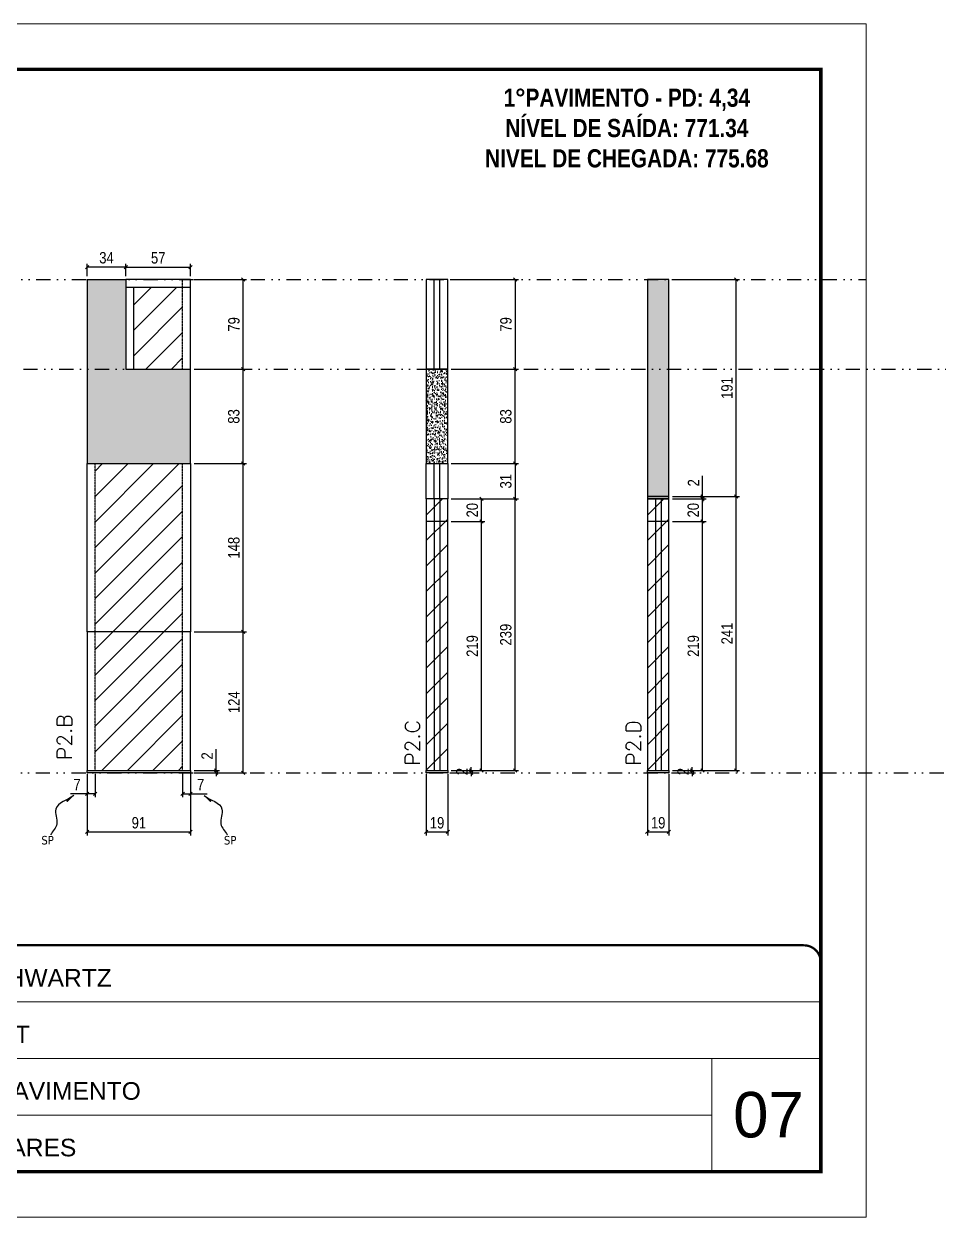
# Model space of a CAD drawing. Extents: x 13770 to 23315, y 867 to 16997.
# Drawn here: x 18313 to 19119, y 14650 to 15700 of the extents above; entities that cross this region are included whole.
import ezdxf

# ---------------------------------------------------------------- set-up
doc = ezdxf.new("R2010")
doc.units = 0
for name, pattern in [('CONTINUO', [0]), ('DASHED', [0.75, 0.5, -0.25]), ('DIVIDE2', [0.625, 0.25, -0.125, 0, -0.125, 0, -0.125]), ('HIDDEN', [0.375, 0.25, -0.125])]:
    doc.linetypes.add(name, pattern=pattern)
for name, color, linetype, lineweight in [('CARIMBO', 255, 'Continuous', 9), ('Folhas', 255, 'Continuous', 9), ('Hachura', 251, 'Continuous', 9), ('SARRAFO DE PRESSAO', 251, 'DASHED', 9), ('Texto Seção', 7, 'Continuous', 15)]:
    doc.layers.add(name, color=color, linetype=linetype, lineweight=lineweight)
for name, color, linetype in [('COTA', 241, 'Continuous'), ('NOMENCLATURA', 7, 'Continuous'), ('Nível', 160, 'Continuous'), ('Painéis', 200, 'Continuous'), ('SARR_2.2x7', 40, 'Continuous'), ('Sarrafo de Pressão', 42, 'HIDDEN'), ('texto', 7, 'Continuous')]:
    doc.layers.add(name, color=color, linetype=linetype)
doc.styles.add('ARIAL', font='arial.ttf')
doc.styles.add('COTA TECNICA', font='techl___.ttf', dxfattribs={"height": 10})
doc.styles.add('COTA TECNICA-50', font='techl___.ttf', dxfattribs={"height": 10})
doc.styles.add('REGUA-120', font='ROMANS.shx', dxfattribs={"height": 15})
doc.styles.add('ROMANC', font='techb___.ttf', dxfattribs={"height": 2.5})
doc.styles.get("Standard").update_dxf_attribs({"font": 'arial.ttf'})
doc.styles.add('Tecnologia', font='')
doc.styles.get('Tecnologia').set_extended_font_data('Forgotten Futurist')
doc.dimstyles.new('COTA PAINEL-50', dxfattribs={"dimtxt": 10, "dimasz": 3, "dimexe": 3, "dimexo": 3, "dimgap": 3, "dimtad": 1, "dimdec": 1, "dimzin": 12, "dimdsep": 46, "dimtxsty": 'COTA TECNICA-50', "dimblk1": 'OBLIQUE', "dimblk2": 'OBLIQUE', "dimsah": 1, "dimcen": 0.9, "dimclrd": 4, "dimclre": 4, "dimclrt": 240, "dimadec": 1, "dimazin": 3, "dimtfac": 1, "dimtdec": 1, "dimtmove": 0, "dimatfit": 3, "dimfxl": 1, "dimtolj": 1, "dimtzin": 12, "dimarcsym": 0})
doc.dimstyles.new('PAINEL', dxfattribs={"dimtxt": 10, "dimasz": 3, "dimexe": 3, "dimexo": 3, "dimgap": 3, "dimtad": 1, "dimdec": 1, "dimzin": 12, "dimdsep": 46, "dimtxsty": 'COTA TECNICA', "dimblk1": 'OBLIQUE', "dimblk2": 'OBLIQUE', "dimsah": 1, "dimcen": 0.9, "dimclrd": 4, "dimclre": 4, "dimclrt": 240, "dimadec": 1, "dimazin": 3, "dimtfac": 1, "dimtdec": 1, "dimtmove": 0, "dimatfit": 3, "dimfxl": 1, "dimtolj": 1, "dimtzin": 12, "dimarcsym": 0})
doc.dimstyles.get("Standard").update_dxf_attribs({"dimtxt": 0.18, "dimasz": 0.18, "dimexe": 0.18, "dimexo": 0.0625, "dimgap": 0.09, "dimtad": 0, "dimtih": 1, "dimtoh": 1, "dimdec": 4, "dimzin": 0, "dimdsep": 46, "dimtxsty": 'Standard', "dimcen": 0.09, "dimadec": 0, "dimazin": 0, "dimtfac": 1, "dimtdec": 4, "dimtofl": 0, "dimtmove": 0, "dimatfit": 3, "dimfxl": 1, "dimtolj": 1, "dimtzin": 0, "dimarcsym": 0})

# ---------------------------------------------------------------- blocks, each defined once
blk = doc.blocks.new('9999999999')
at = {"color": 30, "linetype": 'CONTINUO'}
for p, q in [((98564.6, 34230.2), (98564.6, 34429.4)), ((98564.6, 34379.6), (99584, 34379.6)), ((98564.6, 34329.8), (99488, 34329.8)), ((99584, 34329.8), (99488, 34329.8)), ((99488, 34329.8), (99488, 34230.2)), ((98564.6, 34280), (99488, 34280))]:
    blk.add_line(p, q, dxfattribs=at)
at = {"color": 30, "linetype": 'CONTINUO', "const_width": 2}
blk.add_lwpolyline([(99584, 34230.2), (99584, 34414.4, 0.414214), (99569, 34429.4), (98229, 34429.4, 0.414214), (98214, 34414.4), (98214, 34245.2, 0.414214), (98229, 34230.2), (99584, 34230.2)], format="xyb", dxfattribs=at)
at = {"layer": 'Folhas'}
blk.add_lwpolyline([(98139, 34190.2), (99624, 34190.2), (99624, 35240.2), (98139, 35240.2)], close=True, dxfattribs=at)
at = {"layer": 'Folhas', "color": 30, "const_width": 3}
blk.add_lwpolyline([(98214, 34230.2), (99584, 34230.2), (99584, 35200.2), (98214, 35200.2)], close=True, dxfattribs=at)
at = {"color": 7, "linetype": 'Continuous', "ltscale": 5, "style": 'ARIAL'}
for s, height, p in [('SCHWARTZ', 15.48, (98837.7, 34393.1)), ('GWT', 15.48, (98837.7, 34343.3)), ('1°PAVIMENTO', 15.483, (98837.7, 34293.5)), ('NOVA SISTEMAS CONSTRUTIVOS', 11.059, (98263.2, 34267.2)), ('PILARES', 15.48, (98837.7, 34243.7))]:
    blk.add_text(s, height=height, dxfattribs=at).set_placement(p)
at = {"layer": 'Folhas', "color": 7, "style": 'Tecnologia', "width": 1.5}
for s, p in [('CLIENTE:', (98573.7, 34397.2)), ('OBRA:', (98573.7, 34347.3)), ('PAVIMENTO:', (98573.7, 34297.5)), ('PROJETO:', (98573.7, 34247.7))]:
    blk.add_text(s, height=14, dxfattribs=at).set_placement(p)
blk = doc.blocks.new('_Oblique')
at = {"color": 0, "linetype": 'ByBlock', "lineweight": -2}
blk.add_line((-0.5, -0.5), (0.5, 0.5), dxfattribs=at)
blk = doc.blocks.new('*D89')
at = {"layer": 'COTA', "color": 4, "lineweight": -2, "transparency": 16777216}
for p, q in [((18369.1, 15040), (18369.1, 14985.9)), ((18460.1, 15040), (18460.1, 14985.9)), ((18369.1, 14988.9), (18460.1, 14988.9))]:
    blk.add_line(p, q, dxfattribs=at)
at = {"layer": 'Defpoints', "color": 0, "transparency": 16777216}
for p in [(18369.1, 15043), (18460.1, 15043), (18460.1, 14988.9)]:
    blk.add_point(p, dxfattribs=at)
at = {"layer": 'COTA', "color": 4, "lineweight": -2, "transparency": 16777216, "xscale": 3, "yscale": 3, "zscale": 3, "rotation": 180}
blk.add_blockref('_Oblique', (18369.1, 14988.9), dxfattribs=at)
at = {"layer": 'COTA', "color": 4, "lineweight": -2, "transparency": 16777216, "xscale": 3, "yscale": 3, "zscale": 3}
blk.add_blockref('_Oblique', (18460.1, 14988.9), dxfattribs=at)
at = {"layer": 'COTA', "color": 240, "transparency": 16777216, "insert": (18414.6, 14996.9), "char_height": 10, "attachment_point": 5, "style": 'COTA TECNICA'}
blk.add_mtext('\\A1;91', dxfattribs=at)
blk = doc.blocks.new('*D90')
at = {"layer": 'COTA', "color": 4, "lineweight": -2, "transparency": 16777216}
for p, q in [((18463.1, 15165), (18509.3, 15165)), ((18506.3, 15041), (18506.3, 15165)), ((18463.1, 15041), (18509.3, 15041))]:
    blk.add_line(p, q, dxfattribs=at)
at = {"layer": 'Defpoints', "color": 0, "transparency": 16777216}
for p in [(18460.1, 15165), (18506.3, 15165), (18460.1, 15041)]:
    blk.add_point(p, dxfattribs=at)
at = {"layer": 'COTA', "color": 4, "lineweight": -2, "transparency": 16777216, "xscale": 3, "yscale": 3, "zscale": 3}
for p, rotation in [((18506.3, 15165), 90), ((18506.3, 15041), 270)]:
    blk.add_blockref('_Oblique', p, dxfattribs=dict(at, rotation=rotation))
at = {"layer": 'COTA', "color": 240, "transparency": 16777216, "insert": (18498.2, 15103), "char_height": 10, "attachment_point": 5, "rotation": 90, "style": 'COTA TECNICA-50'}
blk.add_mtext('\\A1;124', dxfattribs=at)
blk = doc.blocks.new('*D91')
at = {"layer": 'COTA', "color": 4, "lineweight": -2, "transparency": 16777216}
for p, q in [((18482.6, 15043), (18482.6, 15061.8)), ((18463.1, 15043), (18485.6, 15043)), ((18463.1, 15041), (18485.6, 15041)), ((18482.6, 15041), (18482.6, 15043)), ((18482.6, 15041), (18482.6, 15038))]:
    blk.add_line(p, q, dxfattribs=at)
at = {"layer": 'Defpoints', "color": 0, "transparency": 16777216}
for p in [(18460.1, 15043), (18460.1, 15041), (18482.6, 15041)]:
    blk.add_point(p, dxfattribs=at)
at = {"layer": 'COTA', "color": 4, "lineweight": -2, "transparency": 16777216, "xscale": 3, "yscale": 3, "zscale": 3}
for p, rotation in [((18482.6, 15043), 270), ((18482.6, 15041), 90)]:
    blk.add_blockref('_Oblique', p, dxfattribs=dict(at, rotation=rotation))
at = {"layer": 'COTA', "color": 240, "transparency": 16777216, "insert": (18474.6, 15055.8), "char_height": 10, "attachment_point": 5, "rotation": 90, "style": 'COTA TECNICA-50'}
blk.add_mtext('\\A1;2', dxfattribs=at)
blk = doc.blocks.new('*D94')
at = {"layer": 'COTA', "color": 4, "linetype": 'ByBlock', "lineweight": -2, "transparency": 16777216}
for p, q in [((18463.1, 15313), (18509.3, 15313)), ((18506.3, 15165), (18506.3, 15313)), ((18463.1, 15165), (18509.3, 15165))]:
    blk.add_line(p, q, dxfattribs=at)
at = {"layer": 'Defpoints', "color": 0, "linetype": 'ByBlock', "transparency": 16777216}
for p in [(18460.1, 15313), (18506.3, 15313), (18460.1, 15165)]:
    blk.add_point(p, dxfattribs=at)
at = {"layer": 'COTA', "color": 4, "linetype": 'ByBlock', "lineweight": -2, "transparency": 16777216, "xscale": 3, "yscale": 3, "zscale": 3}
for p, rotation in [((18506.3, 15313), 90), ((18506.3, 15165), 270)]:
    blk.add_blockref('_Oblique', p, dxfattribs=dict(at, rotation=rotation))
at = {"layer": 'COTA', "color": 240, "linetype": 'ByBlock', "transparency": 16777216, "insert": (18498.2, 15239), "char_height": 10, "attachment_point": 5, "rotation": 90, "style": 'COTA TECNICA'}
blk.add_mtext('\\A1;148', dxfattribs=at)
blk = doc.blocks.new('*D92')
at = {"layer": 'COTA', "color": 4, "lineweight": -2, "transparency": 16777216}
for p, q in [((18369.1, 15038), (18369.1, 15019.5)), ((18376.1, 15040), (18376.1, 15019.5)), ((18369.1, 15022.5), (18354.3, 15022.5)), ((18376.1, 15022.5), (18369.1, 15022.5))]:
    blk.add_line(p, q, dxfattribs=at)
at = {"layer": 'Defpoints', "color": 0, "transparency": 16777216}
for p in [(18369.1, 15041), (18376.1, 15043), (18369.1, 15022.5)]:
    blk.add_point(p, dxfattribs=at)
at = {"layer": 'COTA', "color": 4, "lineweight": -2, "transparency": 16777216, "xscale": 3, "yscale": 3, "zscale": 3, "rotation": 180}
blk.add_blockref('_Oblique', (18369.1, 15022.5), dxfattribs=at)
at = {"layer": 'COTA', "color": 4, "lineweight": -2, "transparency": 16777216, "xscale": 3, "yscale": 3, "zscale": 3}
blk.add_blockref('_Oblique', (18376.1, 15022.5), dxfattribs=at)
at = {"layer": 'COTA', "color": 240, "transparency": 16777216, "insert": (18360.2, 15030.6), "char_height": 10, "attachment_point": 5, "style": 'COTA TECNICA-50'}
blk.add_mtext('\\A1;7', dxfattribs=at)
blk = doc.blocks.new('*D93')
at = {"layer": 'COTA', "color": 4, "lineweight": -2, "transparency": 16777216}
for p, q in [((18453.1, 15040), (18453.1, 15019.5)), ((18460.1, 15038), (18460.1, 15019.5)), ((18453.1, 15022.5), (18460.1, 15022.5)), ((18460.1, 15022.5), (18474.8, 15022.5))]:
    blk.add_line(p, q, dxfattribs=at)
at = {"layer": 'Defpoints', "color": 0, "transparency": 16777216}
for p in [(18453.1, 15043), (18460.1, 15041), (18460.1, 15022.5)]:
    blk.add_point(p, dxfattribs=at)
at = {"layer": 'COTA', "color": 4, "lineweight": -2, "transparency": 16777216, "xscale": 3, "yscale": 3, "zscale": 3, "rotation": 180}
blk.add_blockref('_Oblique', (18453.1, 15022.5), dxfattribs=at)
at = {"layer": 'COTA', "color": 4, "lineweight": -2, "transparency": 16777216, "xscale": 3, "yscale": 3, "zscale": 3}
blk.add_blockref('_Oblique', (18460.1, 15022.5), dxfattribs=at)
at = {"layer": 'COTA', "color": 240, "transparency": 16777216, "insert": (18468.9, 15030.6), "char_height": 10, "attachment_point": 5, "style": 'COTA TECNICA-50'}
blk.add_mtext('\\A1;7', dxfattribs=at)
blk = doc.blocks.new('*D95')
at = {"layer": 'COTA', "color": 4, "lineweight": -2, "transparency": 16777216}
for p, q in [((18463.1, 15396), (18509.3, 15396)), ((18506.3, 15313), (18506.3, 15396)), ((18463.1, 15313), (18509.3, 15313))]:
    blk.add_line(p, q, dxfattribs=at)
at = {"layer": 'Defpoints', "color": 0, "transparency": 16777216}
for p in [(18460.1, 15396), (18506.3, 15396), (18460.1, 15313)]:
    blk.add_point(p, dxfattribs=at)
at = {"layer": 'COTA', "color": 4, "lineweight": -2, "transparency": 16777216, "xscale": 3, "yscale": 3, "zscale": 3}
for p, rotation in [((18506.3, 15396), 90), ((18506.3, 15313), 270)]:
    blk.add_blockref('_Oblique', p, dxfattribs=dict(at, rotation=rotation))
at = {"layer": 'COTA', "color": 240, "transparency": 16777216, "insert": (18498.1, 15354.5), "char_height": 10, "attachment_point": 5, "rotation": 90, "style": 'COTA TECNICA'}
blk.add_mtext('\\A1;83', dxfattribs=at)
blk = doc.blocks.new('*D96')
at = {"layer": 'COTA', "color": 4, "lineweight": -2, "transparency": 16777216}
for p, q in [((18463.1, 15475), (18509.3, 15475)), ((18506.3, 15396), (18506.3, 15475)), ((18463.1, 15396), (18509.3, 15396))]:
    blk.add_line(p, q, dxfattribs=at)
at = {"layer": 'Defpoints', "color": 0, "transparency": 16777216}
for p in [(18460.1, 15475), (18506.3, 15475), (18460.1, 15396)]:
    blk.add_point(p, dxfattribs=at)
at = {"layer": 'COTA', "color": 4, "lineweight": -2, "transparency": 16777216, "xscale": 3, "yscale": 3, "zscale": 3}
for p, rotation in [((18506.3, 15475), 90), ((18506.3, 15396), 270)]:
    blk.add_blockref('_Oblique', p, dxfattribs=dict(at, rotation=rotation))
at = {"layer": 'COTA', "color": 240, "transparency": 16777216, "insert": (18498.2, 15435.5), "char_height": 10, "attachment_point": 5, "rotation": 90, "style": 'COTA TECNICA'}
blk.add_mtext('\\A1;79', dxfattribs=at)
blk = doc.blocks.new('*D97')
at = {"layer": 'COTA', "color": 4, "lineweight": -2, "transparency": 16777216}
for p, q in [((18403.1, 15478), (18403.1, 15488.9)), ((18460.1, 15478), (18460.1, 15488.9)), ((18403.1, 15485.9), (18460.1, 15485.9))]:
    blk.add_line(p, q, dxfattribs=at)
at = {"layer": 'Defpoints', "color": 0, "transparency": 16777216}
for p in [(18460.1, 15485.9), (18403.1, 15475), (18460.1, 15475)]:
    blk.add_point(p, dxfattribs=at)
at = {"layer": 'COTA', "color": 4, "lineweight": -2, "transparency": 16777216, "xscale": 3, "yscale": 3, "zscale": 3, "rotation": 180}
blk.add_blockref('_Oblique', (18403.1, 15485.9), dxfattribs=at)
at = {"layer": 'COTA', "color": 4, "lineweight": -2, "transparency": 16777216, "xscale": 3, "yscale": 3, "zscale": 3}
blk.add_blockref('_Oblique', (18460.1, 15485.9), dxfattribs=at)
at = {"layer": 'COTA', "color": 240, "transparency": 16777216, "insert": (18431.6, 15494), "char_height": 10, "attachment_point": 5, "style": 'COTA TECNICA'}
blk.add_mtext('\\A1;57', dxfattribs=at)
blk = doc.blocks.new('*D98')
at = {"layer": 'COTA', "color": 4, "lineweight": -2, "transparency": 16777216}
for p, q in [((18369.1, 15478), (18369.1, 15488.9)), ((18403.1, 15478), (18403.1, 15488.9)), ((18403.1, 15485.9), (18369.1, 15485.9))]:
    blk.add_line(p, q, dxfattribs=at)
at = {"layer": 'Defpoints', "color": 0, "transparency": 16777216}
for p in [(18369.1, 15485.9), (18369.1, 15475), (18403.1, 15475)]:
    blk.add_point(p, dxfattribs=at)
at = {"layer": 'COTA', "color": 4, "lineweight": -2, "transparency": 16777216, "xscale": 3, "yscale": 3, "zscale": 3, "rotation": 180}
blk.add_blockref('_Oblique', (18369.1, 15485.9), dxfattribs=at)
at = {"layer": 'COTA', "color": 4, "lineweight": -2, "transparency": 16777216, "xscale": 3, "yscale": 3, "zscale": 3}
blk.add_blockref('_Oblique', (18403.1, 15485.9), dxfattribs=at)
at = {"layer": 'COTA', "color": 240, "transparency": 16777216, "insert": (18386.1, 15494.1), "char_height": 10, "attachment_point": 5, "style": 'COTA TECNICA'}
blk.add_mtext('\\A1;34', dxfattribs=at)
blk = doc.blocks.new('*D99')
at = {"layer": 'COTA', "color": 4, "lineweight": -2, "transparency": 16777216}
for p, q in [((18667.4, 15040), (18667.4, 14985.9)), ((18686.4, 15040), (18686.4, 14985.9)), ((18667.4, 14988.9), (18686.4, 14988.9))]:
    blk.add_line(p, q, dxfattribs=at)
at = {"layer": 'Defpoints', "color": 0, "transparency": 16777216}
for p in [(18667.4, 15043), (18686.4, 15043), (18686.4, 14988.9)]:
    blk.add_point(p, dxfattribs=at)
at = {"layer": 'COTA', "color": 4, "lineweight": -2, "transparency": 16777216, "xscale": 3, "yscale": 3, "zscale": 3, "rotation": 180}
blk.add_blockref('_Oblique', (18667.4, 14988.9), dxfattribs=at)
at = {"layer": 'COTA', "color": 4, "lineweight": -2, "transparency": 16777216, "xscale": 3, "yscale": 3, "zscale": 3}
blk.add_blockref('_Oblique', (18686.4, 14988.9), dxfattribs=at)
at = {"layer": 'COTA', "color": 240, "transparency": 16777216, "insert": (18676.9, 14996.9), "char_height": 10, "attachment_point": 5, "style": 'COTA TECNICA'}
blk.add_mtext('\\A1;19', dxfattribs=at)
blk = doc.blocks.new('*D100')
at = {"layer": 'COTA', "color": 4, "lineweight": -2, "transparency": 16777216}
for p, q in [((18689.4, 15262), (18719, 15262)), ((18716, 15043), (18716, 15262)), ((18689.4, 15043), (18719, 15043))]:
    blk.add_line(p, q, dxfattribs=at)
at = {"layer": 'Defpoints', "color": 0, "transparency": 16777216}
for p in [(18686.4, 15262), (18716, 15262), (18686.4, 15043)]:
    blk.add_point(p, dxfattribs=at)
at = {"layer": 'COTA', "color": 4, "lineweight": -2, "transparency": 16777216, "xscale": 3, "yscale": 3, "zscale": 3}
for p, rotation in [((18716, 15262), 90), ((18716, 15043), 270)]:
    blk.add_blockref('_Oblique', p, dxfattribs=dict(at, rotation=rotation))
at = {"layer": 'COTA', "color": 240, "transparency": 16777216, "insert": (18707.9, 15152.5), "char_height": 10, "attachment_point": 5, "rotation": 90, "style": 'COTA TECNICA'}
blk.add_mtext('\\A1;219', dxfattribs=at)
blk = doc.blocks.new('*D101')
at = {"layer": 'COTA', "color": 4, "lineweight": -2, "transparency": 16777216}
for p, q in [((18689.4, 15282), (18719, 15282)), ((18716, 15262), (18716, 15282)), ((18689.4, 15262), (18719, 15262))]:
    blk.add_line(p, q, dxfattribs=at)
at = {"layer": 'Defpoints', "color": 0, "transparency": 16777216}
for p in [(18686.4, 15282), (18716, 15282), (18686.4, 15262)]:
    blk.add_point(p, dxfattribs=at)
at = {"layer": 'COTA', "color": 4, "lineweight": -2, "transparency": 16777216, "xscale": 3, "yscale": 3, "zscale": 3}
for p, rotation in [((18716, 15282), 90), ((18716, 15262), 270)]:
    blk.add_blockref('_Oblique', p, dxfattribs=dict(at, rotation=rotation))
at = {"layer": 'COTA', "color": 240, "transparency": 16777216, "insert": (18707.9, 15272), "char_height": 10, "attachment_point": 5, "rotation": 90, "style": 'COTA TECNICA'}
blk.add_mtext('\\A1;20', dxfattribs=at)
blk = doc.blocks.new('*D102')
at = {"layer": 'COTA', "color": 4, "lineweight": -2, "transparency": 16777216}
for p, q in [((18689.4, 15282), (18748.6, 15282)), ((18745.6, 15043), (18745.6, 15282)), ((18689.4, 15043), (18748.6, 15043))]:
    blk.add_line(p, q, dxfattribs=at)
at = {"layer": 'Defpoints', "color": 0, "transparency": 16777216}
for p in [(18686.4, 15282), (18745.6, 15282), (18686.4, 15043)]:
    blk.add_point(p, dxfattribs=at)
at = {"layer": 'COTA', "color": 4, "lineweight": -2, "transparency": 16777216, "xscale": 3, "yscale": 3, "zscale": 3}
for p, rotation in [((18745.6, 15282), 90), ((18745.6, 15043), 270)]:
    blk.add_blockref('_Oblique', p, dxfattribs=dict(at, rotation=rotation))
at = {"layer": 'COTA', "color": 240, "transparency": 16777216, "insert": (18737.4, 15162.5), "char_height": 10, "attachment_point": 5, "rotation": 90, "style": 'COTA TECNICA'}
blk.add_mtext('\\A1;239', dxfattribs=at)
blk = doc.blocks.new('*D103')
at = {"layer": 'COTA', "color": 4, "lineweight": -2, "transparency": 16777216}
for p, q in [((18689.4, 15043), (18709.8, 15043)), ((18689.4, 15041), (18709.8, 15041)), ((18706.8, 15043), (18706.8, 15046)), ((18706.8, 15041), (18706.8, 15043)), ((18706.8, 15041), (18706.8, 15038))]:
    blk.add_line(p, q, dxfattribs=at)
at = {"layer": 'Defpoints', "color": 0, "transparency": 16777216}
for p in [(18686.4, 15043), (18686.4, 15041), (18706.8, 15043)]:
    blk.add_point(p, dxfattribs=at)
at = {"layer": 'COTA', "color": 4, "lineweight": -2, "transparency": 16777216, "xscale": 3, "yscale": 3, "zscale": 3}
for p, rotation in [((18706.8, 15043), 270), ((18706.8, 15041), 90)]:
    blk.add_blockref('_Oblique', p, dxfattribs=dict(at, rotation=rotation))
at = {"layer": 'COTA', "color": 240, "transparency": 16777216, "insert": (18698.8, 15042), "char_height": 10, "attachment_point": 5, "rotation": 90, "style": 'COTA TECNICA-50'}
blk.add_mtext('\\A1;2', dxfattribs=at)
blk = doc.blocks.new('*D104')
at = {"layer": 'COTA', "color": 4, "lineweight": -2, "transparency": 16777216}
for p, q in [((18689.4, 15396), (18748.6, 15396)), ((18745.6, 15313), (18745.6, 15396)), ((18689.4, 15313), (18748.6, 15313))]:
    blk.add_line(p, q, dxfattribs=at)
at = {"layer": 'Defpoints', "color": 0, "transparency": 16777216}
for p in [(18686.4, 15396), (18745.6, 15396), (18686.4, 15313)]:
    blk.add_point(p, dxfattribs=at)
at = {"layer": 'COTA', "color": 4, "lineweight": -2, "transparency": 16777216, "xscale": 3, "yscale": 3, "zscale": 3}
for p, rotation in [((18745.6, 15396), 90), ((18745.6, 15313), 270)]:
    blk.add_blockref('_Oblique', p, dxfattribs=dict(at, rotation=rotation))
at = {"layer": 'COTA', "color": 240, "transparency": 16777216, "insert": (18737.4, 15354.5), "char_height": 10, "attachment_point": 5, "rotation": 90, "style": 'COTA TECNICA'}
blk.add_mtext('\\A1;83', dxfattribs=at)
blk = doc.blocks.new('*D105')
at = {"layer": 'COTA', "color": 4, "linetype": 'ByBlock', "lineweight": -2, "transparency": 16777216}
for p, q in [((18689.4, 15313), (18748.6, 15313)), ((18745.6, 15313), (18745.6, 15282)), ((18689.4, 15282), (18748.6, 15282))]:
    blk.add_line(p, q, dxfattribs=at)
at = {"layer": 'Defpoints', "color": 0, "linetype": 'ByBlock', "transparency": 16777216}
for p in [(18686.4, 15313), (18686.4, 15282), (18745.6, 15282)]:
    blk.add_point(p, dxfattribs=at)
at = {"layer": 'COTA', "color": 4, "linetype": 'ByBlock', "lineweight": -2, "transparency": 16777216, "xscale": 3, "yscale": 3, "zscale": 3}
for p, rotation in [((18745.6, 15313), 90), ((18745.6, 15282), 270)]:
    blk.add_blockref('_Oblique', p, dxfattribs=dict(at, rotation=rotation))
at = {"layer": 'COTA', "color": 240, "linetype": 'ByBlock', "transparency": 16777216, "insert": (18737.4, 15297.5), "char_height": 10, "attachment_point": 5, "rotation": 90, "style": 'COTA TECNICA'}
blk.add_mtext('\\A1;31', dxfattribs=at)
blk = doc.blocks.new('*D106')
at = {"layer": 'COTA', "color": 4, "lineweight": -2, "transparency": 16777216}
for p, q in [((18689.4, 15475), (18748.6, 15475)), ((18745.6, 15475), (18745.6, 15396)), ((18689.4, 15396), (18748.6, 15396))]:
    blk.add_line(p, q, dxfattribs=at)
at = {"layer": 'Defpoints', "color": 0, "transparency": 16777216}
for p in [(18686.4, 15475), (18686.4, 15396), (18745.6, 15396)]:
    blk.add_point(p, dxfattribs=at)
at = {"layer": 'COTA', "color": 4, "lineweight": -2, "transparency": 16777216, "xscale": 3, "yscale": 3, "zscale": 3}
for p, rotation in [((18745.6, 15475), 90), ((18745.6, 15396), 270)]:
    blk.add_blockref('_Oblique', p, dxfattribs=dict(at, rotation=rotation))
at = {"layer": 'COTA', "color": 240, "transparency": 16777216, "insert": (18737.5, 15435.5), "char_height": 10, "attachment_point": 5, "rotation": 90, "style": 'COTA TECNICA'}
blk.add_mtext('\\A1;79', dxfattribs=at)
blk = doc.blocks.new('*D107')
at = {"layer": 'COTA', "color": 4, "lineweight": -2, "transparency": 16777216}
for p, q in [((18861.9, 15040), (18861.9, 14985.9)), ((18880.9, 15040), (18880.9, 14985.9)), ((18861.9, 14988.9), (18880.9, 14988.9))]:
    blk.add_line(p, q, dxfattribs=at)
at = {"layer": 'Defpoints', "color": 0, "transparency": 16777216}
for p in [(18861.9, 15043), (18880.9, 15043), (18880.9, 14988.9)]:
    blk.add_point(p, dxfattribs=at)
at = {"layer": 'COTA', "color": 4, "lineweight": -2, "transparency": 16777216, "xscale": 3, "yscale": 3, "zscale": 3, "rotation": 180}
blk.add_blockref('_Oblique', (18861.9, 14988.9), dxfattribs=at)
at = {"layer": 'COTA', "color": 4, "lineweight": -2, "transparency": 16777216, "xscale": 3, "yscale": 3, "zscale": 3}
blk.add_blockref('_Oblique', (18880.9, 14988.9), dxfattribs=at)
at = {"layer": 'COTA', "color": 240, "transparency": 16777216, "insert": (18871.4, 14996.9), "char_height": 10, "attachment_point": 5, "style": 'COTA TECNICA'}
blk.add_mtext('\\A1;19', dxfattribs=at)
blk = doc.blocks.new('*D108')
at = {"layer": 'COTA', "color": 4, "lineweight": -2, "transparency": 16777216}
for p, q in [((18883.9, 15262), (18913.5, 15262)), ((18910.5, 15043), (18910.5, 15262)), ((18883.9, 15043), (18913.5, 15043))]:
    blk.add_line(p, q, dxfattribs=at)
at = {"layer": 'Defpoints', "color": 0, "transparency": 16777216}
for p in [(18880.9, 15262), (18910.5, 15262), (18880.9, 15043)]:
    blk.add_point(p, dxfattribs=at)
at = {"layer": 'COTA', "color": 4, "lineweight": -2, "transparency": 16777216, "xscale": 3, "yscale": 3, "zscale": 3}
for p, rotation in [((18910.5, 15262), 90), ((18910.5, 15043), 270)]:
    blk.add_blockref('_Oblique', p, dxfattribs=dict(at, rotation=rotation))
at = {"layer": 'COTA', "color": 240, "transparency": 16777216, "insert": (18902.4, 15152.5), "char_height": 10, "attachment_point": 5, "rotation": 90, "style": 'COTA TECNICA'}
blk.add_mtext('\\A1;219', dxfattribs=at)
blk = doc.blocks.new('*D109')
at = {"layer": 'COTA', "color": 4, "lineweight": -2, "transparency": 16777216}
for p, q in [((18883.9, 15282), (18913.5, 15282)), ((18910.5, 15262), (18910.5, 15282)), ((18883.9, 15262), (18913.5, 15262))]:
    blk.add_line(p, q, dxfattribs=at)
at = {"layer": 'Defpoints', "color": 0, "transparency": 16777216}
for p in [(18880.9, 15282), (18910.5, 15282), (18880.9, 15262)]:
    blk.add_point(p, dxfattribs=at)
at = {"layer": 'COTA', "color": 4, "lineweight": -2, "transparency": 16777216, "xscale": 3, "yscale": 3, "zscale": 3}
for p, rotation in [((18910.5, 15282), 90), ((18910.5, 15262), 270)]:
    blk.add_blockref('_Oblique', p, dxfattribs=dict(at, rotation=rotation))
at = {"layer": 'COTA', "color": 240, "transparency": 16777216, "insert": (18902.3, 15272), "char_height": 10, "attachment_point": 5, "rotation": 90, "style": 'COTA TECNICA'}
blk.add_mtext('\\A1;20', dxfattribs=at)
blk = doc.blocks.new('*D110')
at = {"layer": 'COTA', "color": 4, "lineweight": -2, "transparency": 16777216}
for p, q in [((18883.9, 15284), (18943.1, 15284)), ((18940.1, 15043), (18940.1, 15284)), ((18883.9, 15043), (18943.1, 15043))]:
    blk.add_line(p, q, dxfattribs=at)
at = {"layer": 'Defpoints', "color": 0, "transparency": 16777216}
for p in [(18880.9, 15284), (18940.1, 15284), (18880.9, 15043)]:
    blk.add_point(p, dxfattribs=at)
at = {"layer": 'COTA', "color": 4, "lineweight": -2, "transparency": 16777216, "xscale": 3, "yscale": 3, "zscale": 3}
for p, rotation in [((18940.1, 15284), 90), ((18940.1, 15043), 270)]:
    blk.add_blockref('_Oblique', p, dxfattribs=dict(at, rotation=rotation))
at = {"layer": 'COTA', "color": 240, "transparency": 16777216, "insert": (18932, 15163.5), "char_height": 10, "attachment_point": 5, "rotation": 90, "style": 'COTA TECNICA'}
blk.add_mtext('\\A1;241', dxfattribs=at)
blk = doc.blocks.new('*D111')
at = {"layer": 'COTA', "color": 4, "lineweight": -2, "transparency": 16777216}
for p, q in [((18883.9, 15043), (18904.3, 15043)), ((18883.9, 15041), (18904.3, 15041)), ((18901.3, 15043), (18901.3, 15046)), ((18901.3, 15041), (18901.3, 15043)), ((18901.3, 15041), (18901.3, 15038))]:
    blk.add_line(p, q, dxfattribs=at)
at = {"layer": 'Defpoints', "color": 0, "transparency": 16777216}
for p in [(18880.9, 15043), (18880.9, 15041), (18901.3, 15043)]:
    blk.add_point(p, dxfattribs=at)
at = {"layer": 'COTA', "color": 4, "lineweight": -2, "transparency": 16777216, "xscale": 3, "yscale": 3, "zscale": 3}
for p, rotation in [((18901.3, 15043), 270), ((18901.3, 15041), 90)]:
    blk.add_blockref('_Oblique', p, dxfattribs=dict(at, rotation=rotation))
at = {"layer": 'COTA', "color": 240, "transparency": 16777216, "insert": (18893.3, 15042), "char_height": 10, "attachment_point": 5, "rotation": 90, "style": 'COTA TECNICA-50'}
blk.add_mtext('\\A1;2', dxfattribs=at)
blk = doc.blocks.new('*D112')
at = {"layer": 'COTA', "color": 4, "lineweight": -2, "transparency": 16777216}
for p, q in [((18883.9, 15475), (18943.1, 15475)), ((18940.1, 15284), (18940.1, 15475)), ((18883.9, 15284), (18943.1, 15284))]:
    blk.add_line(p, q, dxfattribs=at)
at = {"layer": 'Defpoints', "color": 0, "transparency": 16777216}
for p in [(18880.9, 15475), (18940.1, 15475), (18880.9, 15284)]:
    blk.add_point(p, dxfattribs=at)
at = {"layer": 'COTA', "color": 4, "lineweight": -2, "transparency": 16777216, "xscale": 3, "yscale": 3, "zscale": 3}
for p, rotation in [((18940.1, 15475), 90), ((18940.1, 15284), 270)]:
    blk.add_blockref('_Oblique', p, dxfattribs=dict(at, rotation=rotation))
at = {"layer": 'COTA', "color": 240, "transparency": 16777216, "insert": (18932, 15379.5), "char_height": 10, "attachment_point": 5, "rotation": 90, "style": 'COTA TECNICA'}
blk.add_mtext('\\A1;191', dxfattribs=at)
blk = doc.blocks.new('*D113')
at = {"layer": 'COTA', "color": 4, "lineweight": -2, "transparency": 16777216}
for p, q in [((18910.5, 15284), (18910.5, 15302.1)), ((18883.9, 15284), (18913.5, 15284)), ((18883.9, 15282), (18913.5, 15282)), ((18910.5, 15282), (18910.5, 15284)), ((18910.5, 15282), (18910.5, 15279))]:
    blk.add_line(p, q, dxfattribs=at)
at = {"layer": 'Defpoints', "color": 0, "transparency": 16777216}
for p in [(18880.9, 15284), (18880.9, 15282), (18910.5, 15284)]:
    blk.add_point(p, dxfattribs=at)
at = {"layer": 'COTA', "color": 4, "lineweight": -2, "transparency": 16777216, "xscale": 3, "yscale": 3, "zscale": 3}
for p, rotation in [((18910.5, 15284), 270), ((18910.5, 15282), 90)]:
    blk.add_blockref('_Oblique', p, dxfattribs=dict(at, rotation=rotation))
at = {"layer": 'COTA', "color": 240, "transparency": 16777216, "insert": (18902.5, 15296.1), "char_height": 10, "attachment_point": 5, "rotation": 90, "style": 'COTA TECNICA'}
blk.add_mtext('\\A1;2', dxfattribs=at)

msp = doc.modelspace()

# ---------------------------------------------------------------- hatches: boundary and pattern name
at = {"layer": 'COTA'}
h = msp.add_hatch(dxfattribs=at)
h.set_pattern_fill('AR-CONC', color=256, scale=0.03)
h.set_pattern_definition([(50, (55.84, 0), (5.4655401, -0.4781726), [0.5715, -6.2865]), (355, (55.84, 0), (-1.0573026, 5.7317054), [0.4572, -5.0292175]), (100.451445, (56.2954, -0.04), (4.4082374, 5.2535326), [0.4857003, -5.3427073]), (46.1842, (55.84, 1.524), (8.1323712, -1.2612698), [0.85725, -9.42975]), (96.635558, (56.518, 1.419), (7.122124, 7.4227837), [0.7285507, -8.0140682]), (351.18415, (55.84, 1.524), (7.122124, 7.4227837), [0.685799, -7.543792]), (21, (56.602, 1.143), (4.5484317, -3.06795595), [0.5715, -6.2865]), (326, (56.602, 1.143), (1.8540609, 5.525639), [0.4572, -5.0292]), (71.451445, (56.981, 0.8873), (6.4024926, 2.4576831), [0.4857003, -5.3426981]), (37.5, (55.84, 0), (0.0926581, 2.53665117), [0, -4.96824, 0, -5.1054, 0, -5.04825]), (7.5, (55.84, 0), (2.00458988, 3.00541724), [0, -2.91084, 0, -4.85394, 0, -1.92405]), (327.5, (54.1407, 0), (4.06771786, -0.17186232), [0, -1.905, 0, -5.9436, 0, -7.8867]), (317.5, (53.3787, 0), (4.44387544, 0.76279473), [0, -2.4765, 0, -3.94716, 0, -5.6007])])
h.paths.add_polyline_path([(18460.08, 15396.03), (18403.08, 15396.03), (18369.08, 15396.03), (18369.08, 15313.03), (18460.08, 15313.03)])
h.paths.add_polyline_path([(18403.08, 15475.03), (18369.08, 15475.03), (18369.08, 15396.03), (18403.08, 15396.03)])
h = msp.add_hatch(dxfattribs=at)
h.set_pattern_fill('AR-CONC', color=256, scale=0.03)
h.paths.add_polyline_path([(18880.93, 15396.03), (18861.93, 15396.03), (18861.93, 15284.03), (18880.93, 15284.03)])
h.paths.add_polyline_path([(18880.93, 15475.03), (18861.93, 15475.03), (18861.93, 15396.03), (18880.93, 15396.03)])
at = {"layer": 'COTA', "linetype": 'ByBlock'}
h = msp.add_hatch(dxfattribs=at)
h.set_pattern_fill('AR-CONC', color=256, scale=0.03)
h.set_pattern_definition([(50, (-114528.6746, -18380.6855), (5.46554007, -0.47817257), [0.5715, -6.2865]), (355, (-114528.6746, -18380.6855), (-1.05730264, 5.73170536), [0.4572, -5.02921753]), (100.4514447, (-114528.219, -18380.7253), (4.40823741, 5.25353256), [0.48570026, -5.34270734]), (46.1842, (-114528.6746, -18379.1615), (8.13237123, -1.26126984), [0.85725, -9.42975]), (96.6355576, (-114527.997, -18379.2666), (7.122124, 7.42278374), [0.7285507, -8.01406824]), (351.184151, (-114528.675, -18379.1615), (7.122124, 7.42278374), [0.685799, -7.54379196]), (21, (-114527.9126, -18379.5425), (4.54843174, -3.06795595), [0.5715, -6.2865]), (326, (-114527.9126, -18379.5425), (1.85406085, 5.52563898), [0.4572, -5.0292]), (71.451445, (-114527.5336, -18379.798), (6.40249258, 2.45768307), [0.48570026, -5.34269813]), (37.5, (-114528.6746, -18380.6855), (0.092658098, 2.536651166), [0, -4.96824, 0, -5.1054, 0, -5.04825]), (7.5, (-114528.6746, -18380.6855), (2.004589875, 3.005417245), [0, -2.91084, 0, -4.85394, 0, -1.92405]), (327.5, (-114530.3739, -18380.6855), (4.067717855, -0.17186232), [0, -1.905, 0, -5.9436, 0, -7.8867]), (317.5, (-114531.136, -18380.6855), (4.44387544, 0.76279473), [0, -2.4765, 0, -3.94716, 0, -5.6007])])
h.paths.add_polyline_path([(18686.45, 15396.03), (18667.45, 15396.03), (18667.45, 15313.03), (18686.45, 15313.03)])
at = {"layer": 'Hachura', "linetype": 'ByBlock'}
h = msp.add_hatch(dxfattribs=at)
h.set_pattern_fill('ANSI31', color=256, scale=5)
h.set_pattern_definition([(45, (106.113, 0), (-11.22532, 11.22532), [])])
h.paths.add_polyline_path([(18453.08, 15165.03), (18376.08, 15165.03), (18376.08, 15043.03), (18453.08, 15043.03)])
h.paths.add_polyline_path([(18376.08, 15165.03), (18453.08, 15165.03), (18453.08, 15313.03), (18376.08, 15313.03)])
h.paths.add_polyline_path([(18453.08, 15468.03), (18410.08, 15468.03), (18410.08, 15396.03), (18453.08, 15396.03)])
h = msp.add_hatch(dxfattribs=at)
h.set_pattern_fill('ANSI31', color=256, scale=5)
h.set_pattern_definition([(45, (-114515.603, -18391.685), (-11.2253202, 11.2253202), [])])
h.paths.add_polyline_path([(18674.45, 15262.03), (18667.45, 15262.03), (18667.45, 15043.03), (18674.45, 15043.03)])
h.paths.add_polyline_path([(18674.45, 15282.03), (18667.45, 15282.03), (18667.45, 15262.03), (18674.45, 15262.03)])
h.paths.add_polyline_path([(18679.45, 15282.03), (18674.45, 15282.03), (18674.45, 15262.03), (18679.45, 15262.03)])
h.paths.add_polyline_path([(18679.45, 15262.03), (18674.45, 15262.03), (18674.45, 15043.03), (18679.45, 15043.03)])
h.paths.add_polyline_path([(18686.45, 15262.03), (18679.45, 15262.03), (18679.45, 15043.03), (18686.45, 15043.03)])
h.paths.add_polyline_path([(18686.45, 15282.03), (18679.45, 15282.03), (18679.45, 15262.03), (18686.45, 15262.03)])
h = msp.add_hatch(dxfattribs=at)
h.set_pattern_fill('ANSI31', color=256, scale=5)
h.set_pattern_definition([(45, (-114321.123, -18391.685), (-11.2253202, 11.2253202), [])])
h.paths.add_polyline_path([(18868.93, 15262.03), (18861.93, 15262.03), (18861.93, 15043.03), (18868.93, 15043.03)])
h.paths.add_polyline_path([(18868.93, 15282.03), (18861.93, 15282.03), (18861.93, 15262.03), (18868.93, 15262.03)])
h.paths.add_polyline_path([(18873.93, 15282.03), (18868.93, 15282.03), (18868.93, 15262.03), (18873.93, 15262.03)])
h.paths.add_polyline_path([(18873.93, 15262.03), (18868.93, 15262.03), (18868.93, 15043.03), (18873.93, 15043.03)])
h.paths.add_polyline_path([(18880.93, 15262.03), (18873.93, 15262.03), (18873.93, 15043.03), (18880.93, 15043.03)])
h.paths.add_polyline_path([(18880.93, 15282.03), (18873.93, 15282.03), (18873.93, 15262.03), (18880.93, 15262.03)])

# ---------------------------------------------------------------- linework, layer by layer
at = {"layer": 'COTA', "linetype": 'ByBlock'}
for p, q in [((18369.08, 15475.03), (18369.08, 15313.03)), ((18460.08, 15313.03), (18460.08, 15396.03))]:
    msp.add_line(p, q, dxfattribs=at)
at = {"layer": 'COTA'}
msp.add_line((18369.08, 15475.03), (18403.08, 15475.03), dxfattribs=at)
at = {"layer": 'COTA', "linetype": 'ByBlock'}
for points in [[(18861.93, 15284.03), (18880.93, 15284.03), (18880.93, 15475.03), (18861.93, 15475.03)], [(18667.45, 15313.03), (18686.45, 15313.03), (18686.45, 15396.03), (18667.45, 15396.03)]]:
    msp.add_lwpolyline(points, close=True, dxfattribs=at)
at = {"layer": 'Nível', "color": 4, "linetype": 'DIVIDE2', "ltscale": 50}
for p, q in [((17569.5, 15475.03), (19054.5, 15475.03)), ((16394.58, 15396.03), (21112.79, 15396.03)), ((16059.5, 15041.03), (21112.79, 15041.03))]:
    msp.add_line(p, q, dxfattribs=at)
at = {"layer": 'Painéis'}
for p, q in [((18686.45, 15262.03), (18667.45, 15262.03)), ((18880.93, 15262.03), (18861.93, 15262.03))]:
    msp.add_line(p, q, dxfattribs=at)
for points in [[(18403.08, 15396.03), (18460.08, 15396.03), (18460.08, 15475.03), (18403.08, 15475.03)], [(18667.45, 15396.03), (18686.45, 15396.03), (18686.45, 15475.03), (18667.45, 15475.03)], [(18369.08, 15313.03), (18460.08, 15313.03), (18460.08, 15165.03), (18369.08, 15165.03)], [(18667.45, 15313.03), (18686.45, 15313.03), (18686.45, 15282.03), (18667.45, 15282.03)], [(18667.45, 15043.03), (18686.45, 15043.03), (18686.45, 15282.03), (18667.45, 15282.03)], [(18861.93, 15282.03), (18880.93, 15282.03), (18880.93, 15284.03), (18861.93, 15284.03)], [(18861.93, 15043.03), (18880.93, 15043.03), (18880.93, 15282.03), (18861.93, 15282.03)], [(18369.08, 15043.03), (18460.08, 15043.03), (18460.08, 15165.03), (18369.08, 15165.03)], [(18369.08, 15043.03), (18460.08, 15043.03), (18460.08, 15041.03), (18369.08, 15041.03)], [(18667.45, 15043.03), (18686.45, 15043.03), (18686.45, 15041.03), (18667.45, 15041.03)], [(18861.93, 15043.03), (18880.93, 15043.03), (18880.93, 15041.03), (18861.93, 15041.03)]]:
    msp.add_lwpolyline(points, close=True, dxfattribs=at)
at = {"layer": 'SARR_2.2x7'}
for p, q in [((18460.08, 15468.03), (18403.08, 15468.03)), ((18410.08, 15396.03), (18410.08, 15468.03)), ((18674.45, 15396.03), (18674.45, 15475.03)), ((18679.45, 15396.03), (18679.45, 15475.03)), ((18674.45, 15282.03), (18674.45, 15313.03)), ((18679.45, 15282.03), (18679.45, 15313.03)), ((18674.45, 15282.03), (18674.45, 15043.03)), ((18679.45, 15282.03), (18679.45, 15043.03)), ((18868.93, 15282.03), (18868.93, 15043.03)), ((18873.93, 15282.03), (18873.93, 15043.03))]:
    msp.add_line(p, q, dxfattribs=at)
at = {"layer": 'Sarrafo de Pressão'}
for p, q in [((18453.08, 15396.03), (18453.08, 15475.03)), ((18376.08, 15165.03), (18376.08, 15313.03)), ((18453.08, 15165.03), (18453.08, 15313.03)), ((18376.08, 15043.03), (18376.08, 15165.03)), ((18453.08, 15043.03), (18453.08, 15165.03))]:
    msp.add_line(p, q, dxfattribs=at)

# ---------------------------------------------------------------- block references
at = {"layer": 'SARRAFO DE PRESSAO', "color": 6, "linetype": 'ByBlock'}
msp.add_blockref('9999999999', (-80569.48, -19540.26), dxfattribs=at)

# ---------------------------------------------------------------- texts
at = {"layer": 'CARIMBO', "style": 'ARIAL'}
msp.add_text('07', height=40, dxfattribs=at).set_placement((18937.36, 14720.09))
at = {"layer": 'NOMENCLATURA', "color": 2, "insert": (18843.88, 15642.97), "char_height": 16, "attachment_point": 2, "style": 'ROMANC'}
msp.add_mtext_dynamic_manual_height_columns('1°PAVIMENTO - PD: 4,34\\PNÍVEL DE SAÍDA: 771.34\\PNIVEL DE CHEGADA: 775.68', width=376.0554, gutter_width=1, heights=[0], dxfattribs=at)
at = {"layer": 'texto', "color": 0, "char_height": 7.5, "attachment_point": 5}
for insert in [(18334.3, 14981.54), (18494.85, 14981.54)]:
    msp.add_mtext('{\\fTahoma|b0|i0|c0|p34;\\C4;SP}', dxfattribs=dict(at, insert=insert))
at = {"layer": 'Texto Seção', "char_height": 13, "width": 285.3299, "rotation": 90, "style": 'REGUA-120'}
for s, insert, attachment_point in [('P2.B', (18355.61, 15052.28), 7), ('P2.C', (18648.77, 15047.17), 1), ('P2.D', (18843.25, 15047.17), 1)]:
    msp.add_mtext(s, dxfattribs=dict(at, insert=insert, attachment_point=attachment_point))

# ---------------------------------------------------------------- dimensions: what is measured, and where the dimension line sits
at = {"layer": 'COTA'}
for base, p1, p2, dimstyle, picture, middle in [((18369.08, 15485.86), (18403.08, 15475.03), (18369.08, 15475.03), 'PAINEL', '*D98', (18386.08, 15494.08)), ((18460.08, 15485.86), (18403.08, 15475.03), (18460.08, 15475.03), 'PAINEL', '*D97', (18431.58, 15493.97)), ((18460.08, 15022.52), (18453.08, 15043.03), (18460.08, 15041.03), 'COTA PAINEL-50', '*D93', (18468.94, 15030.59))]:
    dim = msp.add_linear_dim(base=base, p1=p1, p2=p2, dimstyle=dimstyle, dxfattribs=at)
    dim.commit()
    dim.dimension.update_dxf_attribs({"geometry": picture, "text_midpoint": middle})
for base, p1, p2, angle, dimstyle, picture, middle in [((18506.32, 15475.03), (18460.08, 15396.03), (18460.08, 15475.03), 90, 'PAINEL', '*D96', (18498.21, 15435.53)), ((18745.63, 15396.03), (18686.45, 15475.03), (18686.45, 15396.03), 90, 'PAINEL', '*D106', (18737.53, 15435.53)), ((18506.32, 15396.03), (18460.08, 15313.03), (18460.08, 15396.03), 90, 'PAINEL', '*D95', (18498.08, 15354.53)), ((18910.45, 15284.03), (18880.93, 15282.03), (18880.93, 15284.03), 90, 'PAINEL', '*D113', (18902.45, 15296.08)), ((18506.32, 15165.03), (18460.08, 15041.03), (18460.08, 15165.03), 90, 'COTA PAINEL-50', '*D90', (18498.24, 15103.03)), ((18369.08, 15022.52), (18376.08, 15043.03), (18369.08, 15041.03), 180, 'COTA PAINEL-50', '*D92', (18360.21, 15030.59))]:
    dim = msp.add_linear_dim(base=base, p1=p1, p2=p2, angle=angle, dimstyle=dimstyle, dxfattribs=at)
    dim.commit()
    dim.dimension.update_dxf_attribs({"geometry": picture, "text_midpoint": middle})
for base, p1, p2, picture, middle in [((18940.11, 15475.03), (18880.93, 15284.03), (18880.93, 15475.03), '*D112', (18932.02, 15379.53)), ((18745.63, 15396.03), (18686.45, 15313.03), (18686.45, 15396.03), '*D104', (18737.39, 15354.53)), ((18745.63, 15282.03), (18686.45, 15043.03), (18686.45, 15282.03), '*D102', (18737.38, 15162.53)), ((18940.11, 15284.03), (18880.93, 15043.03), (18880.93, 15284.03), '*D110', (18932.04, 15163.53)), ((18715.97, 15262.03), (18686.45, 15043.03), (18686.45, 15262.03), '*D100', (18707.88, 15152.53)), ((18910.45, 15262.03), (18880.93, 15043.03), (18880.93, 15262.03), '*D108', (18902.36, 15152.53))]:
    dim = msp.add_linear_dim(base=base, p1=p1, p2=p2, angle=90, dimstyle='PAINEL', override={"dimarcsym": 2}, dxfattribs=at)
    dim.commit()
    dim.dimension.update_dxf_attribs({"geometry": picture, "text_midpoint": middle})
at = {"layer": 'COTA', "linetype": 'ByBlock'}
for base, p1, p2, picture, middle in [((18506.32, 15313.03), (18460.08, 15165.03), (18460.08, 15313.03), '*D94', (18498.22, 15239.03)), ((18745.63, 15282.03), (18686.45, 15313.03), (18686.45, 15282.03), '*D105', (18737.41, 15297.53))]:
    dim = msp.add_linear_dim(base=base, p1=p1, p2=p2, angle=90, dimstyle='PAINEL', dxfattribs=at)
    dim.commit()
    dim.dimension.update_dxf_attribs({"geometry": picture, "text_midpoint": middle})
at = {"layer": 'COTA'}
for base, p1, p2, picture, middle in [((18715.97, 15282.03), (18686.45, 15262.03), (18686.45, 15282.03), '*D101', (18715.97, 15272.03)), ((18910.45, 15282.03), (18880.93, 15262.03), (18880.93, 15282.03), '*D109', (18910.45, 15272.03))]:
    dim = msp.add_linear_dim(base=base, p1=p1, p2=p2, angle=90, dimstyle='PAINEL', override={"dimarcsym": 2}, dxfattribs=at)
    dim.commit()
    dim.dimension.update_dxf_attribs({"geometry": picture, "text_midpoint": middle, "dimtype": 160})
for base, p1, p2, picture, middle in [((18482.6, 15041.03), (18460.08, 15043.03), (18460.08, 15041.03), '*D91', (18482.6, 15055.77)), ((18706.8, 15043.03), (18686.45, 15041.03), (18686.45, 15043.03), '*D103', (18706.8, 15042.03)), ((18901.28, 15043.03), (18880.93, 15041.03), (18880.93, 15043.03), '*D111', (18901.28, 15042.03))]:
    dim = msp.add_linear_dim(base=base, p1=p1, p2=p2, angle=90, dimstyle='COTA PAINEL-50', dxfattribs=at)
    dim.commit()
    dim.dimension.update_dxf_attribs({"geometry": picture, "text_midpoint": middle, "dimtype": 160})
for base, p1, p2, picture, middle in [((18460.08, 14988.85), (18369.08, 15043.03), (18460.08, 15043.03), '*D89', (18414.58, 14996.94)), ((18686.45, 14988.85), (18667.45, 15043.03), (18686.45, 15043.03), '*D99', (18676.95, 14996.94)), ((18880.93, 14988.85), (18861.93, 15043.03), (18880.93, 15043.03), '*D107', (18871.43, 14996.94))]:
    dim = msp.add_linear_dim(base=base, p1=p1, p2=p2, dimstyle='PAINEL', override={"dimarcsym": 2}, dxfattribs=at)
    dim.commit()
    dim.dimension.update_dxf_attribs({"geometry": picture, "text_midpoint": middle})

# ---------------------------------------------------------------- leaders
at = {"layer": 'COTA', "path_type": 1}
for points in [[(18357.25, 15020.85), (18341.46, 15009.01), (18342.39, 14996.01), (18336.84, 14986.22)], [(18471.91, 15020.85), (18487.69, 15009.01), (18486.77, 14996.01), (18492.32, 14986.22)]]:
    msp.add_leader(points, dimstyle='Standard', override={"dimasz": 8}, dxfattribs=at)

doc.saveas('drawing.dxf')
